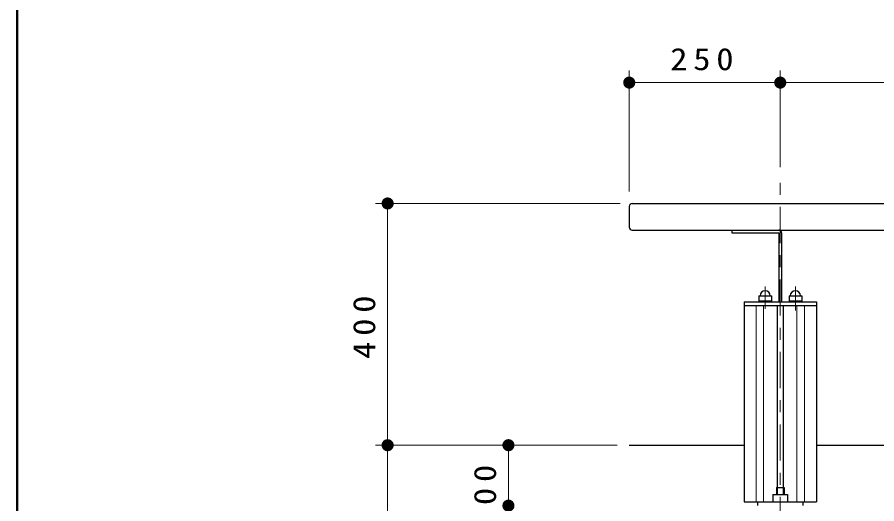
# Model space of a CAD drawing. Units: millimetres on the paper, scale 1:20. Extents: x -365 to 0, y 0 to 257.
# Drawn here: x -365 to -293.8, y 106.5 to 146.8 of the extents above; entities that cross this region are included whole.
import ezdxf

# ---------------------------------------------------------------- set-up
doc = ezdxf.new("R2010")
doc.units = ezdxf.units.MM
doc.linetypes.add('USER2', pattern=[6, 3, -1, 1, -1])
doc.layers.add('1_20', color=7, linetype='Continuous', lineweight=25)
doc.layers.add('NAKAMURA図枠', color=7, linetype='Continuous', lineweight=13)
doc.styles.add('ＭＳ ゴシック', font='')
doc.styles.get('ＭＳ ゴシック').set_extended_font_data('MS Gothic')

# ---------------------------------------------------------------- blocks, each defined once
blk = doc.blocks.new('filled_dot')
at = {"color": 0, "linetype": 'Continuous', "lineweight": -2, "const_width": 1.25}
blk.add_lwpolyline([(-0.625, 0, 1), (0.625, 0, 1)], format="xyb", close=True, dxfattribs=at)

msp = doc.modelspace()

# ---------------------------------------------------------------- linework, layer by layer
at = {"layer": '1_20', "lineweight": 13}
for p, q in [((-314.336, 132.353), (-314.336, 142.353)), ((-301.836, 134.353), (-301.836, 142.353)), ((-314.336, 141.353), (-301.836, 141.353)), ((-301.836, 141.353), (-236.836, 141.353)), ((-315.086, 131.353), (-335.336, 131.353)), ((-334.336, 111.353), (-334.336, 131.353)), ((-303.836, 122.903), (-303.836, 106.653)), ((-303.221, 122.903), (-303.221, 106.653)), ((-300.451, 122.903), (-300.451, 106.653)), ((-299.836, 122.903), (-299.836, 106.653)), ((-315.336, 111.353), (-335.336, 111.353)), ((-334.336, 91.353), (-334.336, 111.353)), ((-324.336, 106.353), (-324.336, 111.353))]:
    msp.add_line(p, q, dxfattribs=at)
at = {"layer": '1_20', "linetype": 'USER2', "lineweight": 13}
for p, q in [((-301.836, 86.073), (-301.836, 133.403)), ((-303.086, 124.479), (-303.086, 122.64)), ((-300.586, 124.479), (-300.586, 122.501))]:
    msp.add_line(p, q, dxfattribs=at)
at = {"layer": '1_20'}
for p, q in [((-314.336, 131.103), (-314.336, 129.403)), ((-314.086, 131.353), (-224.586, 131.353)), ((-314.086, 129.153), (-224.586, 129.153)), ((-305.836, 129.153), (-305.836, 128.928)), ((-305.836, 128.928), (-301.949, 128.928)), ((-301.949, 128.928), (-301.949, 123.203)), ((-301.724, 128.928), (-301.724, 123.203)), ((-304.836, 123.203), (-304.836, 106.653)), ((-304.836, 123.203), (-298.836, 123.203)), ((-303.611, 123.703), (-303.611, 123.203)), ((-303.611, 123.703), (-302.561, 123.703)), ((-303.611, 123.303), (-302.561, 123.303)), ((-302.561, 123.703), (-302.561, 123.203)), ((-301.111, 123.703), (-300.061, 123.703)), ((-301.111, 123.703), (-301.111, 123.203)), ((-301.111, 123.303), (-300.061, 123.303)), ((-300.061, 123.703), (-300.061, 123.203)), ((-298.836, 123.203), (-298.836, 106.653)), ((-304.836, 122.903), (-298.836, 122.903)), ((-302.086, 122.903), (-302.086, 107.218)), ((-301.586, 122.903), (-301.586, 107.218)), ((-314.336, 111.353), (-304.836, 111.353)), ((-298.836, 111.353), (-224.336, 111.353)), ((-302.154, 107.841), (-301.519, 107.841)), ((-302.154, 107.841), (-302.154, 107.268)), ((-301.519, 107.841), (-301.519, 107.268)), ((-302.441, 107.268), (-301.231, 107.268)), ((-302.441, 107.268), (-302.441, 106.653)), ((-301.231, 107.268), (-301.231, 106.674)), ((-304.836, 106.653), (-298.836, 106.653)), ((-303.711, 106.653), (-303.711, 106.353)), ((-299.961, 106.653), (-299.961, 106.353))]:
    msp.add_line(p, q, dxfattribs=at)
for centre, radius, start, end in [((-314.086, 131.103), 0.25, 90, 180), ((-314.086, 129.403), 0.25, 179.99999, 270), ((-301.949, 128.928), 0.225, 0, 90), ((-303.086, 123.703), 0.425, 0, 180), ((-300.586, 123.703), 0.425, 0, 180)]:
    msp.add_arc(centre, radius, start, end, dxfattribs=at)
at = {"layer": 'NAKAMURA図枠', "lineweight": 50}
msp.add_line((-365, 257), (-365, 0), dxfattribs=at)

# ---------------------------------------------------------------- block references
at = {"layer": '1_20', "lineweight": 13, "xscale": 0.4, "yscale": 0.4}
msp.add_blockref('filled_dot', (-314.336, 141.353), dxfattribs=at)
for p, rotation in [((-301.836, 141.353), 180), ((-334.336, 131.353), 270), ((-334.336, 111.353), 270), ((-324.336, 111.353), 270), ((-324.336, 106.353), 270), ((-324.336, 106.353), 90)]:
    msp.add_blockref('filled_dot', p, dxfattribs=dict(at, rotation=rotation))

# ---------------------------------------------------------------- texts
at = {"layer": '1_20', "insert": (-308.086, 142.353), "char_height": 1.833, "attachment_point": 8, "style": 'ＭＳ ゴシック'}
msp.add_mtext('\\T1.33;\\W1.15;250', dxfattribs=at)
at = {"layer": '1_20', "char_height": 1.833, "attachment_point": 8, "rotation": 90, "style": 'ＭＳ ゴシック'}
for s, insert in [('\\T1.33;\\W1.15;400', (-335.336, 121.353)), ('\\T1.33;\\W1.15;100', (-325.336, 107.35))]:
    msp.add_mtext(s, dxfattribs=dict(at, insert=insert))

doc.saveas('drawing.dxf')
